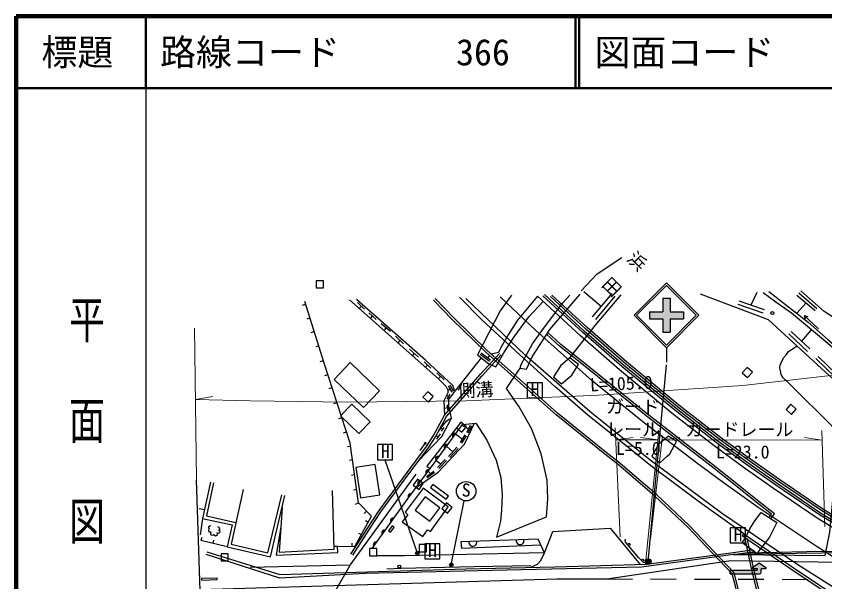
# Model space of a CAD drawing. Units: millimetres at full size, sheet at 1:1000; details may follow other scales. Extents: x -26383562 to 680000, y -222580654 to 380000.
# Drawn here: x 40000 to 152396, y 301456 to 380000 of the extents above; entities that cross this region are included whole.
import ezdxf
from ezdxf.enums import TextEntityAlignment as Align

# ---------------------------------------------------------------- set-up
doc = ezdxf.new("R2010")
doc.units = ezdxf.units.MM
doc.header["$LTSCALE"] = 1000
for name, color, linetype, lineweight in [('M-BGD', 7, 'Continuous', 25), ('M-BGD-EXST', 7, 'Continuous', 25), ('M-BGD-RSTR', 6, 'Continuous', 25), ('M-BMK-OTRS', 5, 'Continuous', 25), ('M-BMK-ROW', 30, 'Continuous', 25), ('M-STR-HTXT', 7, 'Continuous', 13), ('M-STR-STR3', 7, 'Continuous', 25), ('M-STR-STRC', 7, 'Continuous', 25), ('M-TTL', 2, 'Continuous', 140), ('M-TTL-BAND', 7, 'Continuous', 25), ('M-TTL-LINE', 7, 'Continuous', 50)]:
    doc.layers.add(name, color=color, linetype=linetype, lineweight=lineweight)
doc.layers.add('M-BMK-HTXT', color=7, linetype='Continuous')
doc.layers.add('M-TTL-TXT', color=7, linetype='Continuous')
doc.styles.add('@ＭＳ ゴシック', font='')
doc.styles.add('ＭＳ ゴシック', font='')
doc.styles.get('@ＭＳ ゴシック').set_extended_font_data('@MS Gothic')
doc.styles.get('ＭＳ ゴシック').set_extended_font_data('MS Gothic')

msp = doc.modelspace()

# ---------------------------------------------------------------- hatches: boundary and pattern name
at = {"layer": 'M-BGD'}
for points in [[(100713, 321539), (101082, 322045, 0.84072)], [(99574, 319975), (99942, 320481, 0.84072)], [(98380, 318339), (98749, 318844, 0.84072)], [(97013, 316478), (97384, 316983, 0.84072)], [(95903, 314968), (96274, 315472, 0.84072)], [(94563, 313145), (94934, 313649, 0.84072)], [(92124, 309759), (92489, 310267, 0.84072)], [(90919, 308084), (91284, 308592, 0.84072)], [(89724, 306423), (90089, 306931, 0.84072)]]:
    msp.add_hatch(color=256, dxfattribs=at).paths.add_polyline_path(points)
at = {"layer": 'M-BGD-EXST'}
for points in [[(95550, 305332, 1), (95989, 305571, 0.41421), (95650, 305671, 0.41421)], [(100258, 303700, 1), (100697, 303939, 0.41421), (100358, 304039, 0.41421)]]:
    msp.add_hatch(color=256, dxfattribs=at).paths.add_polyline_path(points)
at = {"layer": 'M-STR-STRC'}
for points in [[(128028, 338967), (129889, 338967), (129889, 340827), (130889, 340827), (130889, 338967), (132748, 338967), (132748, 337967), (130889, 337967), (130888, 336107), (129888, 336107), (129889, 337967), (128028, 337967)], [(128195, 304468, 1), (127520, 304038, 1)], [(143539, 303273), (144159, 303273, 0.74206), (144214, 303456), (143289, 304073), (142364, 303456, 0.74206), (142420, 303273), (143039, 303273), (143039, 303173, -0.41421), (142939, 303073), (139233, 303073), (139233, 302573), (143339, 302573, 0.41388), (143539, 302772)]]:
    msp.add_hatch(color=256, dxfattribs=at).paths.add_polyline_path(points)

# ---------------------------------------------------------------- linework, layer by layer
at = {"layer": 'M-BGD'}
for p, q in [((118884, 341762), (121345, 339692)), ((120126, 338242), (122847, 341477)), ((120556, 337880), (123277, 341115)), ((142936, 341648), (142097, 339880)), ((148520, 341283), (151047, 339125)), ((148766, 341571), (151292, 339413)), ((79820, 339892), (80249, 340027)), ((88417, 339301), (87441, 340257)), ((87673, 339418), (87979, 339730)), ((143837, 338745), (140339, 339982)), ((144000, 339207), (140502, 340443)), ((148485, 338744), (149784, 340204)), ((90015, 337892), (89009, 338806)), ((89248, 338025), (89528, 338334)), ((149536, 338435), (149684, 337952)), ((80424, 337963), (80853, 338098)), ((92017, 336195), (90754, 337285)), ((81011, 336088), (81441, 336222)), ((91145, 336348), (91442, 336692)), ((150296, 333785), (147704, 336221)), ((150507, 336469), (149141, 334871)), ((93842, 334521), (92702, 335551)), ((93088, 334631), (93372, 334946)), ((149986, 333455), (147394, 335891)), ((81631, 334111), (82060, 334245)), ((95909, 332629), (94673, 333772)), ((95093, 332858), (95355, 333141)), ((105769, 332032), (104500, 333021)), ((105922, 332230), (104653, 333218)), ((105786, 332880), (105490, 332567)), ((154078, 330260), (151450, 332765)), ((82275, 332054), (82704, 332189)), ((97653, 331126), (96706, 332000)), ((104648, 332548), (100980, 327951)), ((153775, 329942), (151147, 332447)), ((96912, 331249), (97192, 331552)), ((99470, 329493), (98460, 330481)), ((82912, 330082), (83340, 330221)), ((98688, 329679), (98977, 329975)), ((83486, 328319), (83914, 328459)), ((100347, 328234), (99995, 327995)), ((100589, 327808), (100106, 328659)), ((100806, 327932), (100323, 328783)), ((100106, 327168), (99800, 327317)), ((99891, 326808), (100322, 327528)), ((84170, 326221), (84597, 326360)), ((100045, 325262), (99904, 325956)), ((100194, 325194), (100008, 326049)), ((99974, 325609), (99508, 325501)), ((84850, 324133), (85277, 324272)), ((99058, 322816), (99297, 322616)), ((99127, 322361), (99468, 322871)), ((101931, 323209), (102889, 322720)), ((102625, 322233), (103152, 323206)), ((102828, 322123), (103354, 323097)), ((85504, 322122), (85932, 322262)), ((98371, 321771), (98668, 321575)), ((98462, 321264), (98959, 322017)), ((101043, 321991), (102041, 321266)), ((101758, 320821), (102419, 321860)), ((101952, 320697), (102613, 321736)), ((96926, 320787), (96697, 320679)), ((86045, 320253), (86491, 320315)), ((99795, 320280), (100674, 319503)), ((100092, 318873), (101256, 320134)), ((100256, 318721), (101420, 319983)), ((86308, 318368), (86753, 318430)), ((98363, 318315), (99045, 317829)), ((98576, 317346), (99638, 318440)), ((98735, 317192), (99797, 318286)), ((86597, 316287), (87043, 316349)), ((97018, 316081), (98045, 316824)), ((97123, 315936), (98149, 316679)), ((97599, 316501), (97261, 316816)), ((86881, 314247), (87327, 314309)), ((65421, 311645), (66166, 311484)), ((87163, 312223), (87589, 312430)), ((65899, 310254), (65580, 307965)), ((88381, 310963), (88705, 311276)), ((88550, 309951), (88943, 309733)), ((87592, 308224), (87985, 308006)), ((140945, 307846), (141119, 308101)), ((65786, 307612), (65685, 307174)), ((69343, 306326), (65685, 307174)), ((67422, 307233), (67321, 306795)), ((86644, 306834), (86640, 306384)), ((65786, 301944), (67917, 302010)), ((65794, 301694), (65786, 301944)), ((65794, 301694), (67925, 301760)), ((67925, 301760), (67917, 302010))]:
    msp.add_line(p, q, dxfattribs=at)
for points in [[(81717, 342268), (82717, 342268), (82717, 343268), (81717, 343268)], [(84187, 329564), (88257, 325645), (90497, 327971), (86427, 331890)], [(115798, 328946), (117229, 330157), (118138, 331616), (116968, 332559), (115693, 331490), (114677, 329932)], [(141671, 329814), (142333, 330564), (141584, 331226), (140922, 330476)], [(97291, 326415), (97950, 327168), (97197, 327827), (96538, 327074)], [(85099, 324501), (87633, 322060), (89192, 323679), (86657, 326119)], [(147764, 324699), (148426, 325449), (147677, 326111), (147015, 325361)], [(129467, 317995), (130460, 318926), (130841, 319248), (131778, 320946), (130668, 321703), (129938, 321067), (129279, 320530), (128355, 318920)], [(87837, 313109), (90541, 313528), (89891, 317726), (87188, 317307)], [(97604, 314561), (99766, 312917), (100094, 313348), (97932, 314992)], [(95455, 311399), (97476, 309863), (98890, 311722), (96869, 313259)], [(92012, 308344), (92544, 309008), (92282, 309218), (91749, 308554)]]:
    msp.add_lwpolyline(points, close=True, dxfattribs=at)
for points in [[(144598, 341753), (150066, 337520), (152852, 335062), (157482, 331086), (160683, 328337), (162782, 326195), (166021, 323010), (169189, 318860), (168967, 315159), (168693, 314306), (166484, 310682), (165163, 308515), (158624, 299663), (156652, 296994), (151820, 290189)], [(185703, 326225), (176107, 316663), (172512, 312797), (170752, 319674), (167999, 322892), (173213, 322466), (163189, 331985), (157838, 335446), (152319, 339007), (149057, 341853)], [(86331, 340605), (98767, 329609), (99736, 328633), (99999, 328067), (99976, 327679), (99456, 326609), (99551, 324600)], [(95941, 318249), (99170, 321621), (100490, 324195), (100140, 325852), (100113, 326807), (100625, 327414), (100980, 327951), (100691, 328719), (96873, 332213), (87311, 340672)], [(139534, 302559), (133348, 309023), (128782, 313350), (125755, 315943), (123721, 317686), (121812, 319186), (115056, 324659), (110989, 328266), (105256, 333350), (100610, 337904), (98013, 340579)], [(139802, 302725), (133566, 309242), (128988, 313579), (125956, 316177), (123916, 317924), (122004, 319428), (115256, 324894), (111194, 328496), (105466, 333576), (100828, 338121), (98234, 340794)], [(141119, 308101), (134993, 312529), (128200, 317578), (124721, 320368), (119472, 324577), (114880, 328555), (110019, 332983), (104762, 337773), (101601, 341002)], [(108859, 341245), (107271, 339091), (104125, 332957), (105709, 331720), (106688, 331306), (107791, 333251), (109204, 335479), (111266, 338253), (113236, 340388)], [(112451, 341113), (109699, 337770), (108404, 335750), (107297, 333906), (107017, 333318), (106055, 333053)], [(110063, 331125), (110916, 330983), (111712, 332716), (114156, 336496), (118405, 341412)], [(110063, 331125), (110202, 331649), (111780, 334508), (113410, 336811), (115992, 340174), (116957, 341277)], [(282467, 266293), (276825, 266781), (267495, 267723), (258905, 268933), (252931, 269973), (244373, 271552), (237473, 273094), (227807, 275635), (222168, 277387), (213447, 280324), (205702, 283102), (199301, 285641), (188766, 290205), (179778, 294514), (173385, 297908), (166280, 301852), (151637, 310760), (145598, 314868), (141368, 317826), (137336, 320767), (131533, 325280), (124223, 331299), (118744, 336060), (113198, 341180)], [(208993, 282235), (205806, 283378), (199414, 285914), (188889, 290474), (179911, 294777), (173526, 298167), (166428, 302108), (151797, 311008), (145766, 315111), (141539, 318066), (137514, 321003), (131718, 325511), (124414, 331524), (118942, 336280), (113432, 341366)], [(244506, 272175), (237623, 273712), (227982, 276247), (222364, 277993), (213656, 280925), (205926, 283697), (199545, 286229), (189030, 290784), (180065, 295082), (173689, 298467), (166599, 302403), (151982, 311295), (145960, 315391), (141738, 318343), (137719, 321275), (131931, 325777), (124634, 331785), (119169, 336534), (114244, 341080)], [(244567, 272462), (237693, 273998), (228063, 276530), (222455, 278272), (213753, 281203), (206030, 283972), (199658, 286501), (189152, 291052), (180197, 295344), (173829, 298725), (166747, 302657), (152141, 311542), (146126, 315633), (141908, 318583), (137896, 321510), (132114, 326006), (124824, 332009), (119365, 336753), (114462, 341279)], [(116968, 332559), (120491, 337058), (124091, 341321)], [(161460, 305873), (162156, 311048), (165412, 315811), (165718, 316302), (165747, 317024), (165593, 317470), (161102, 322629), (158130, 325474), (152503, 330576), (144569, 337848), (135130, 341395)], [(164517, 308559), (168362, 315286), (168336, 319015), (166379, 321515), (163716, 324746), (159286, 328788), (156003, 331783), (152467, 334830), (147775, 338754), (145578, 340300), (143812, 341570)], [(84207, 306389), (84641, 306402), (87084, 306380), (89400, 310556), (87589, 312430), (86435, 320719), (82826, 331800), (80138, 340381)], [(151506, 336596), (149536, 338435), (150029, 338321)], [(144903, 310219), (145419, 310879), (142824, 312923), (140146, 315042), (136765, 317757), (132693, 320916), (127522, 324926), (122176, 329244), (118584, 332145), (115706, 334422), (113893, 336089)], [(144648, 310380), (144999, 310829), (142638, 312688), (139959, 314808), (136580, 317522), (132509, 320679), (127336, 324691), (121988, 329011), (118397, 331911), (115511, 334194), (113728, 335833)], [(139700, 305243), (152423, 305109), (153095, 308361), (154089, 319161), (154149, 320319), (154381, 320915), (154554, 321380), (154545, 321639), (154519, 321906), (152173, 324311), (148760, 327637), (147236, 329179), (146605, 329799), (146317, 330266), (146223, 330750), (146155, 331165), (146172, 331530), (146308, 331852), (146663, 332540), (147057, 333041), (147332, 333423), (147750, 333721), (148536, 334212)], [(86527, 305315), (88869, 308943), (90432, 311362), (94353, 316622), (97040, 320227), (98025, 321761), (99551, 324600), (104544, 330272), (107184, 333163)], [(86779, 305152), (89121, 308780), (90678, 311191), (94594, 316443), (97287, 320056), (98284, 321609), (99799, 324428), (104767, 330072), (107405, 332961)], [(89476, 306078), (94399, 312921), (98363, 318315), (102014, 323323), (103891, 323495), (105436, 321143), (106694, 318354), (107346, 315947), (107552, 313547), (107465, 311389), (107308, 309865), (106765, 307661), (113713, 310479), (113885, 312980), (113783, 315580), (112985, 319233), (111626, 322731), (109910, 325773), (108143, 328307), (110063, 331125)], [(98683, 322351), (99545, 323421), (99854, 323810), (100104, 323985), (100490, 324195)], [(95610, 314569), (98669, 316683), (102319, 320556), (103691, 323477)], [(101184, 322851), (97067, 317507), (97523, 317172)], [(96158, 319679), (96926, 320787), (96905, 320535)], [(66996, 315311), (65899, 310254), (70005, 309357)], [(67436, 315215), (66434, 310598), (70541, 309700)], [(71537, 314257), (69877, 306664), (74994, 305478), (76908, 313526)], [(76956, 311781), (76561, 305568), (84219, 305967), (83973, 314123)], [(97582, 308442), (100051, 311874), (96591, 314469), (94045, 311118), (94450, 310766), (93653, 309775), (96513, 307737), (97192, 308689), (97566, 308420)], [(70005, 309357), (69343, 306326), (75329, 304938), (77346, 313422)], [(141369, 307556), (141984, 308831), (142658, 309902), (143557, 311068), (145738, 309692), (144700, 307659), (143497, 306104)], [(67069, 309170), (66941, 309216), (66829, 309171), (66722, 309037), (66742, 308907), (66825, 308848), (66885, 308837), (66779, 308776), (66715, 308587), (66747, 308450), (66928, 308381), (67075, 308400), (66999, 308203), (66996, 308037), (67120, 307961), (67301, 307922), (67427, 307978), (67459, 308040), (67512, 307957), (67744, 307854), (67917, 307922), (68016, 308082), (67974, 308194), (67904, 308246), (68097, 308198), (68289, 308310), (68342, 308509), (68270, 308586), (68142, 308618), (68300, 308663), (68322, 308751), (68280, 308921), (68198, 309011), (68026, 309089)], [(76784, 309083), (76134, 305163), (84689, 305508), (84641, 306402)], [(111458, 303466), (112438, 303891), (112925, 304438), (113421, 305488), (114591, 308464), (122569, 308914), (126731, 303869)], [(141119, 308101), (142331, 307273), (148859, 302821), (152157, 300665), (155452, 298558), (157798, 297071), (163063, 293858), (166433, 291924), (173738, 287884), (176878, 286234), (183544, 282998), (189522, 280178), (194335, 278041), (200695, 275427), (207313, 272976), (214878, 270332), (222161, 268006), (228693, 266105), (235943, 264242), (240532, 263207), (245420, 262155)], [(113421, 305488), (112534, 307364), (101816, 307020), (101897, 306150), (112896, 306598)], [(127392, 304114), (127178, 304131), (126492, 304842), (125007, 306608), (124685, 306975), (124664, 307255), (124760, 307355)], [(139700, 305243), (142600, 305643), (142247, 305893), (140890, 306856), (141369, 307556)], [(140945, 307846), (142157, 307018), (148688, 302564), (151989, 300406), (155286, 298297), (157635, 296809), (162905, 293592), (166281, 291654), (173591, 287612), (176738, 285958), (183411, 282719), (189393, 279897), (194214, 277757), (200582, 275139), (207209, 272685), (214780, 270038), (222071, 267710), (228611, 265807), (235870, 263941), (240465, 262905), (245354, 261852)], [(66512, 305611), (76663, 302484), (102496, 303260), (114938, 303546), (127622, 303894), (139354, 305493), (142247, 305893)], [(141448, 305484), (149908, 305663), (158852, 305720)], [(142600, 305643), (142991, 305361), (143497, 306104)], [(159155, 305535), (148396, 305374), (139700, 305243), (126898, 303479), (108173, 303053), (88527, 302606), (76635, 301958), (66410, 305230)], [(113421, 305488), (93990, 305052), (90121, 305078)], [(91503, 303251), (93493, 303339), (103673, 303564), (111538, 303716)]]:
    msp.add_lwpolyline(points, dxfattribs=at)
for centre, radius in [((145101, 338772), 200), ((125170, 306647), 150), ((127076, 304453), 150), ((93243, 303579), 200)]:
    msp.add_circle(centre, radius, dxfattribs=at)
for centre, radius, start, end in [((100942, 321760), 318, 63.79663, 224.01436), ((99802, 320196), 318, 63.79663, 224.01436), ((98609, 318559), 318, 63.79663, 224.01436), ((97242, 316698), 318, 63.57824, 223.79597), ((96132, 315188), 318, 63.57824, 223.79597), ((94792, 313365), 318, 63.57824, 223.79597), ((92351, 309981), 318, 64.15778, 224.37551), ((91146, 308306), 318, 64.15778, 224.37551), ((89951, 306645), 318, 64.15778, 224.37551), ((103478, 306951), 548, 168.98784, 14.68474), ((110034, 307162), 548, 168.98784, 14.68474)]:
    msp.add_arc(centre, radius, start, end, dxfattribs=at)
at = {"layer": 'M-BGD-EXST'}
for p, q in [((113145, 329109), (111045, 329109)), ((111045, 329109), (111045, 327009)), ((113145, 327009), (113145, 329109)), ((111045, 327009), (113145, 327009)), ((92326, 320504), (90226, 320504)), ((90226, 320504), (90226, 318404)), ((92326, 318404), (92326, 320504)), ((90226, 318404), (92326, 318404)), ((95770, 305452), (91306, 318336)), ((100478, 303819), (102262, 312719)), ((141360, 308953), (139260, 308953)), ((139260, 308953), (139260, 306853)), ((141360, 306853), (141360, 308953)), ((139260, 306853), (141360, 306853)), ((98893, 306749), (96793, 306749)), ((96793, 306749), (96793, 304649)), ((98893, 304649), (98893, 306749)), ((96793, 304649), (98893, 304649))]:
    msp.add_line(p, q, dxfattribs=at)
for centre, radius in [((102545, 314039), 1350), ((95770, 305452), 250), ((100478, 303819), 250)]:
    msp.add_circle(centre, radius, dxfattribs=at)
at = {"layer": 'M-BGD-RSTR'}
for points in [[(101957, 322217), (102591, 322990), (101818, 323625), (101184, 322851)], [(95185, 314881), (95991, 314289), (96583, 315094), (95777, 315687)], [(99174, 311624), (99952, 310995), (100580, 311772), (99803, 312401)], [(89121, 305078), (90121, 305078), (90121, 306078), (89121, 306078)], [(96016, 305616), (97016, 305616), (97016, 306616), (96016, 306616)], [(68483, 304361), (69483, 304361), (69483, 305361), (68483, 305361)]]:
    msp.add_lwpolyline(points, close=True, dxfattribs=at)
at = {"layer": 'M-BMK-OTRS'}
msp.add_line((66424, 275935), (65056, 315606), dxfattribs=at)
at = {"layer": 'M-BMK-ROW'}
msp.add_line((86427, 303762), (95596, 316390), dxfattribs=at)
for points in [[(118510, 341879), (120751, 344224), (124172, 346487)], [(79020, 290789), (86427, 303762), (72529, 303453)]]:
    msp.add_lwpolyline(points, dxfattribs=at)
at = {"layer": 'M-STR-HTXT'}
for p, q in [((65056, 315606), (64809, 336693)), ((64925, 326788), (67350, 327172)), ((123940, 307689), (123247, 322837)), ((123323, 321175), (125756, 321507)), ((129210, 321153), (126780, 321504)), ((127512, 304461), (129341, 322439)), ((128157, 307439), (129855, 321746)), ((129787, 321172), (132220, 321505)), ((152014, 321127), (149583, 321473)), ((152389, 309095), (151972, 322471)), ((129210, 321153), (123323, 321175)), ((152014, 321127), (129787, 321172))]:
    msp.add_line(p, q, dxfattribs=at)
msp.add_lwpolyline([(164195, 331349), (140977, 328728), (120974, 327390), (102503, 326583), (85999, 326398), (72485, 326602), (64925, 326788)], dxfattribs=at)
at = {"layer": 'M-STR-STR3'}
msp.add_line((139802, 302725), (139534, 302559), dxfattribs=at)
for points in [[(141119, 308101), (141303, 307254), (142237, 302896), (143943, 296152), (147419, 282236), (150125, 270885)], [(141551, 307529), (142529, 302964), (144233, 296225), (147710, 282308), (150417, 270955)], [(146938, 271747), (145445, 278227), (142165, 291755), (140008, 300651), (139534, 302559)], [(147341, 271331), (145737, 278296), (142457, 291825), (140299, 300722), (139802, 302725)]]:
    msp.add_lwpolyline(points, dxfattribs=at)
at = {"layer": 'M-STR-STRC'}
for p, q in [((125888, 338468), (130388, 342968)), ((134888, 338467), (130388, 342968)), ((126241, 338468), (130388, 342614)), ((134535, 338467), (130388, 342614)), ((129889, 340827), (130889, 340827)), ((129889, 340827), (129889, 338967)), ((130889, 340827), (130889, 338967)), ((125888, 338468), (130388, 333967)), ((126241, 338468), (130388, 334320)), ((128028, 338967), (128028, 337967)), ((128028, 338967), (129889, 338967)), ((130388, 334320), (134535, 338467)), ((130388, 333967), (134888, 338467)), ((130889, 338967), (132748, 338967)), ((132748, 338967), (132748, 337967)), ((128028, 337967), (129889, 337967)), ((129889, 337967), (129888, 336107)), ((130889, 337967), (130888, 336107)), ((130889, 337967), (132748, 337967)), ((129888, 336107), (130888, 336107)), ((130388, 333967), (130388, 331967)), ((127857, 304253), (130367, 331569)), ((142364, 303456), (143289, 304073)), ((143289, 304073), (144214, 303456)), ((139233, 302573), (139233, 303073)), ((139233, 303073), (142939, 303073)), ((139233, 302573), (143339, 302573)), ((143039, 303273), (142420, 303273)), ((143039, 303173), (143039, 303273)), ((144159, 303273), (143539, 303273)), ((143539, 302772), (143539, 303273)), ((122090, 301859), (125654, 301844)), ((128181, 301847), (131745, 301832)), ((134272, 301835), (137836, 301819)), ((140363, 301822), (143927, 301807)), ((146454, 301810), (150018, 301795))]:
    msp.add_line(p, q, dxfattribs=at)
for points in [[(248671, 262884), (240669, 264608), (232661, 266556), (223668, 269047), (214657, 271901), (205492, 275108), (198113, 277926), (187616, 282361), (174586, 288753), (163405, 294778), (155973, 299176), (148635, 303800), (138170, 310917), (128124, 318341), (119767, 325045), (110727, 332934), (102484, 340810)], [(156627, 302964), (151349, 306297), (143150, 311780), (138255, 315265), (134767, 317821), (127319, 323483), (120072, 329347), (112177, 336392), (107266, 341012)], [(252796, 269263), (244256, 271008), (237341, 272553), (227654, 275100), (221997, 276858), (213264, 279798), (205505, 282581), (199088, 285127), (188535, 289699), (179527, 294017), (173119, 297419), (166000, 301371), (151336, 310292), (145282, 314409), (141044, 317373), (137002, 320323), (131185, 324846), (123864, 330874), (118373, 335646), (112451, 341113)], [(65581, 300373), (115146, 301873), (122090, 301859), (139321, 304394), (163551, 304063), (164838, 304189), (166211, 304634), (166959, 305155), (169639, 308473), (172516, 312225)]]:
    msp.add_lwpolyline(points, dxfattribs=at)
msp.add_circle((127857, 304253), 400, dxfattribs=at)
for centre, radius, start, end in [((142420, 303373), 100, 123.69007, 270), ((142939, 303173), 100, 270, 0), ((143339, 302773), 200, 270, 359.93565), ((144159, 303373), 100, 270, 56.30993)]:
    msp.add_arc(centre, radius, start, end, dxfattribs=at)
at = {"layer": 'M-TTL'}
for p, q in [((40000, 380000), (40000, 20000)), ((680000, 380000), (40000, 380000))]:
    msp.add_line(p, q, dxfattribs=at)
at = {"layer": 'M-TTL-BAND'}
msp.add_line((58000, 370000), (58000, 20000), dxfattribs=at)
at = {"layer": 'M-TTL-LINE'}
for p, q in [((58000, 380000), (58000, 370000)), ((117750, 380000), (117750, 370000)), ((118250, 380000), (118250, 370000)), ((40000, 370000), (680000, 370000))]:
    msp.add_line(p, q, dxfattribs=at)

# ---------------------------------------------------------------- texts
at = {"layer": 'M-BGD-EXST', "style": 'ＭＳ ゴシック'}
for p in [(111498, 326701), (90679, 318096), (139713, 306545), (97246, 304340)]:
    msp.add_text('H', height=1833, dxfattribs=at).set_placement(p, align=Align.BOTTOM_LEFT)
msp.add_text('S', height=1833, rotation=358.508, dxfattribs=at).set_placement((101890, 312747), align=Align.BOTTOM_LEFT)
at = {"layer": 'M-BMK-HTXT', "style": '@ＭＳ ゴシック'}
msp.add_text('浜\u3000田', height=1833, rotation=225.458, dxfattribs=at).set_placement((126131, 347944), align=Align.BOTTOM_LEFT)
at = {"layer": 'M-STR-HTXT', "style": 'ＭＳ ゴシック'}
for s, rotation, p in [('側溝', 2.499, (101403, 326535)), ('L=105.0', 2.499, (119811, 327339)), ('ガード', 359.792, (121978, 324331)), ('ガードレール', 359.883, (133020, 321165)), ('レール', 359.792, (122017, 321179)), ('L=5.0', 359.792, (123353, 318532)), ('L=23.0', 359.883, (137231, 318039))]:
    msp.add_text(s, height=1833, rotation=rotation, dxfattribs=at).set_placement(p, align=Align.BOTTOM_LEFT)
at = {"layer": 'M-TTL-BAND', "style": '@ＭＳ ゴシック', "width": 1.4}
msp.add_text('平  面  図', height=3666, rotation=270, dxfattribs=at).set_placement((49777, 306475), align=Align.MIDDLE_RIGHT)
at = {"layer": 'M-TTL-TXT', "style": 'ＭＳ ゴシック'}
msp.add_text('標題', height=3666, dxfattribs=at).set_placement((48500, 375000), align=Align.MIDDLE_CENTER)
for s, p in [('路線コード', (60000, 375000)), ('366', (101142, 375000)), ('図面コード', (120380, 375000))]:
    msp.add_text(s, height=3666, dxfattribs=at).set_placement(p, align=Align.MIDDLE_LEFT)

doc.saveas('drawing.dxf')
